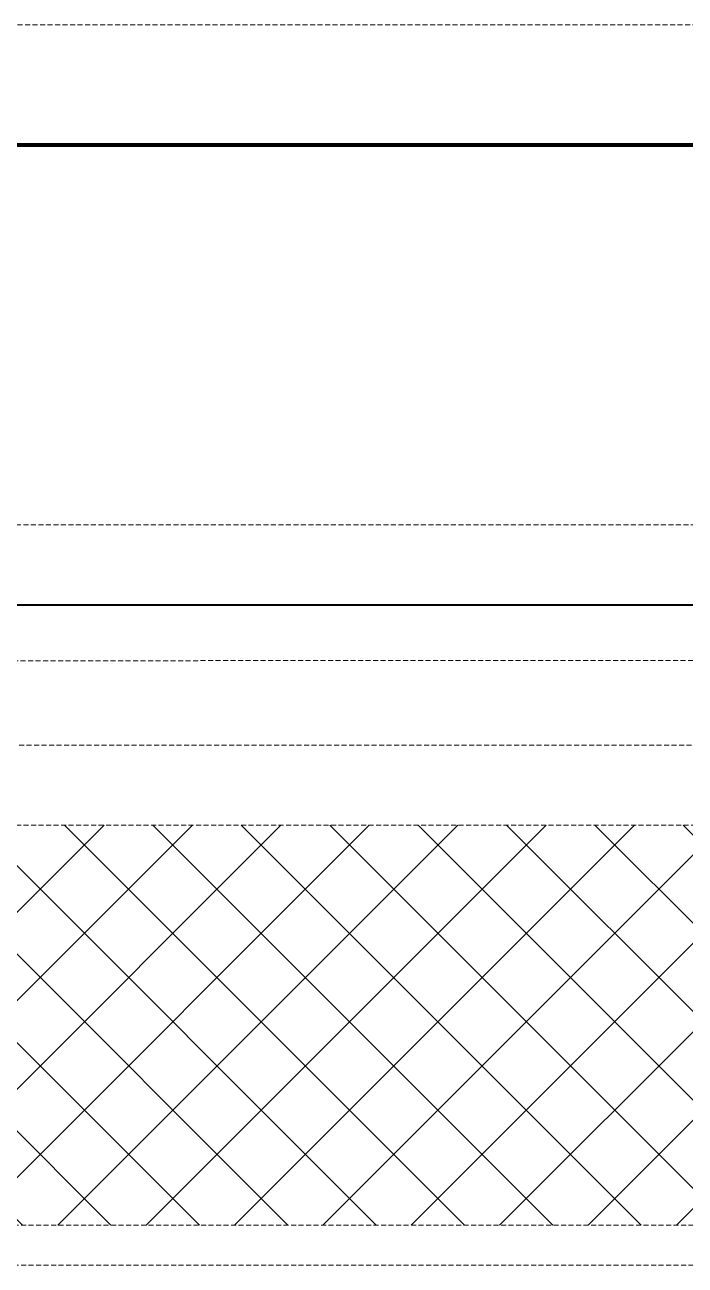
# Model space of a CAD drawing. Extents: x -1457 to 23780, y -2071 to 4205.
# Drawn here: x 2935.9 to 2969, y 2803 to 2865 of the extents above; entities that cross this region are included whole.
import ezdxf

# ---------------------------------------------------------------- set-up
doc = ezdxf.new("R2010")
doc.units = 0
doc.header["$MEASUREMENT"] = 0
doc.linetypes.add('HIDDEN', pattern=[0.375, 0.25, -0.125])
doc.layers.add('M-TEFRIS2-015', color=129, linetype='Continuous', lineweight=9)

msp = doc.modelspace()

# ---------------------------------------------------------------- hatches: boundary and pattern name
at = {"layer": 'M-TEFRIS2-015', "linetype": 'HIDDEN', "lineweight": 0}
h = msp.add_hatch(dxfattribs=at)
h.set_pattern_fill('ANSI37', color=256, scale=25, style=0)
h.paths.add_polyline_path([(2910, 2825), (3035, 2825), (3035, 2805), (2910, 2805)])

# ---------------------------------------------------------------- linework, layer by layer
for points in [[(2529.825, 2825), (2529.825, 2865), (4067.5, 2865), (4067.5, 2825)], [(2904.372, 2840.001), (3034.592, 2840.002)], [(2909.85, 2833.203), (3034.968, 2833.253)], [(2910.15, 2829), (3035, 2829)], [(2908, 2820.225), (2908, 2803), (3037, 2803), (3037, 2825)]]:
    msp.add_lwpolyline(points, dxfattribs=at)
for points, const_width in [([(2529.825, 2859), (4067.2, 2859)], 0.2), ([(2903.37, 2836.001), (3041.448, 2836.001)], 0.1)]:
    msp.add_lwpolyline(points, dxfattribs=dict(at, const_width=const_width))
msp.add_lwpolyline([(2910, 2825), (3035, 2825), (3035, 2805), (2910, 2805)], close=True, dxfattribs=at)

doc.saveas('drawing.dxf')
